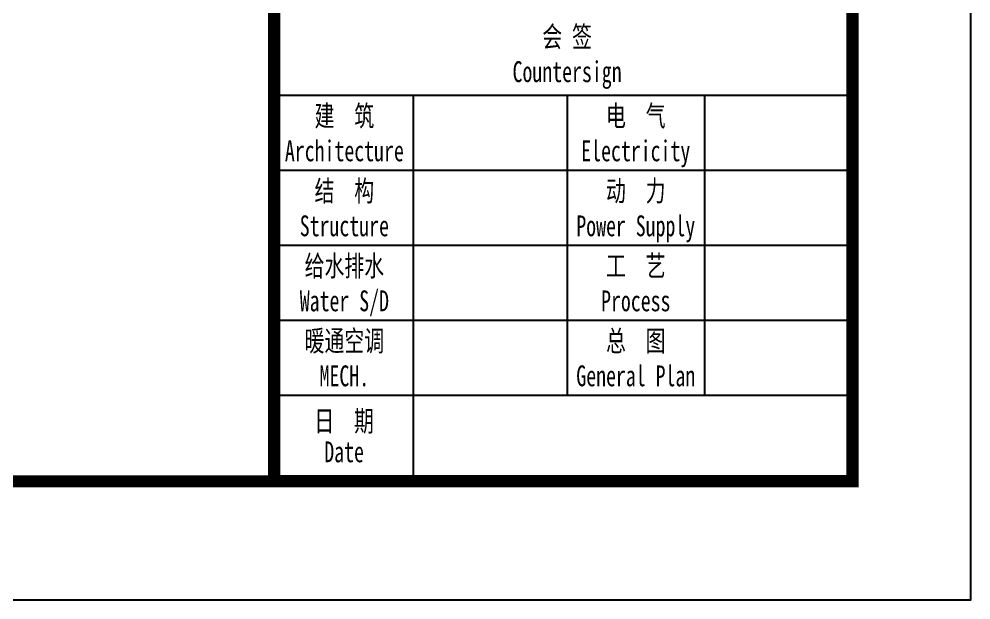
# Model space of a CAD drawing. Extents: x 177291 to 1288761, y 177638 to 322898.
# Drawn here: x 711754 to 715768, y 219960 to 222408 of the extents above; entities that cross this region are included whole.
import ezdxf
from ezdxf.enums import TextEntityAlignment as Align

# ---------------------------------------------------------------- set-up
doc = ezdxf.new("R2010")
doc.units = 0
doc.header["$LTSCALE"] = 1000
doc.layers.add('PUB_TITLE', color=4, linetype='Continuous')
doc.styles.add('_gyy_title_ST', font='', dxfattribs={"width": 0.8})
doc.styles.get('_gyy_title_ST').set_extended_font_data('SimSun')

msp = doc.modelspace()

# ---------------------------------------------------------------- linework, layer by layer
at = {"layer": 'PUB_TITLE'}
for p, q in [((715294.03, 222085.9), (712836.4, 222085.9)), ((713415.7, 222085.9), (713415.7, 220460.27)), ((714065.22, 222085.9), (714065.22, 220821.97)), ((714644.52, 222085.9), (714644.52, 220821.97)), ((715294.03, 221769.92), (712836.4, 221769.92)), ((715294.03, 221453.94), (712836.4, 221453.94)), ((715294.03, 221137.95), (712836.4, 221137.95)), ((715294.03, 220821.97), (712836.4, 220821.97))]:
    msp.add_line(p, q, dxfattribs=at)
msp.add_lwpolyline([(686068.26, 219960.27), (715768.26, 219960.27), (715768.26, 240960.27), (686068.26, 240960.27)], close=True, dxfattribs=at)
for points, const_width in [([(687318.26, 220460.27), (715268.26, 220460.27), (715268.26, 240460.27), (687318.26, 240460.27)], 50), ([(712829.97, 240460.27), (715268.26, 240460.27), (715268.26, 220460.27), (712829.97, 220460.27)], 52.25)]:
    msp.add_lwpolyline(points, close=True, dxfattribs=dict(at, const_width=const_width))

# ---------------------------------------------------------------- texts
at = {"layer": 'PUB_TITLE', "style": '_gyy_title_ST', "width": 0.7}
for s, height, p in [('会 签', 87.773, (714065.22, 222289.53)), ('Countersign', 87.7726, (714065.22, 222142.07)), ('建  筑', 87.773, (713126.05, 221956)), ('电  气', 87.773, (714354.87, 221956)), ('Architecture', 87.7726, (713126.05, 221808.54)), ('Electricity', 87.7726, (714354.87, 221808.54)), ('结  构', 87.773, (713126.05, 221640.01)), ('动  力', 87.773, (714354.87, 221640.01)), ('Structure', 87.773, (713126.05, 221492.56)), ('Power Supply', 87.7726, (714354.87, 221492.56)), ('给水排水', 87.773, (713126.05, 221324.03)), ('工  艺', 87.773, (714354.87, 221324.03)), ('Water S/D', 87.773, (713126.05, 221176.57)), ('Process', 87.773, (714354.87, 221176.57)), ('暖通空调', 87.773, (713126.05, 221008.05)), ('总  图', 87.773, (714354.87, 221008.05)), ('MECH.', 87.773, (713126.05, 220860.59)), ('General Plan', 87.7726, (714354.87, 220860.59)), ('日  期', 87.773, (713124.93, 220670.34)), ('Date', 87.773, (713124.93, 220540.44))]:
    msp.add_text(s, height=height, dxfattribs=at).set_placement(p, align=Align.CENTER)

doc.saveas('drawing.dxf')
